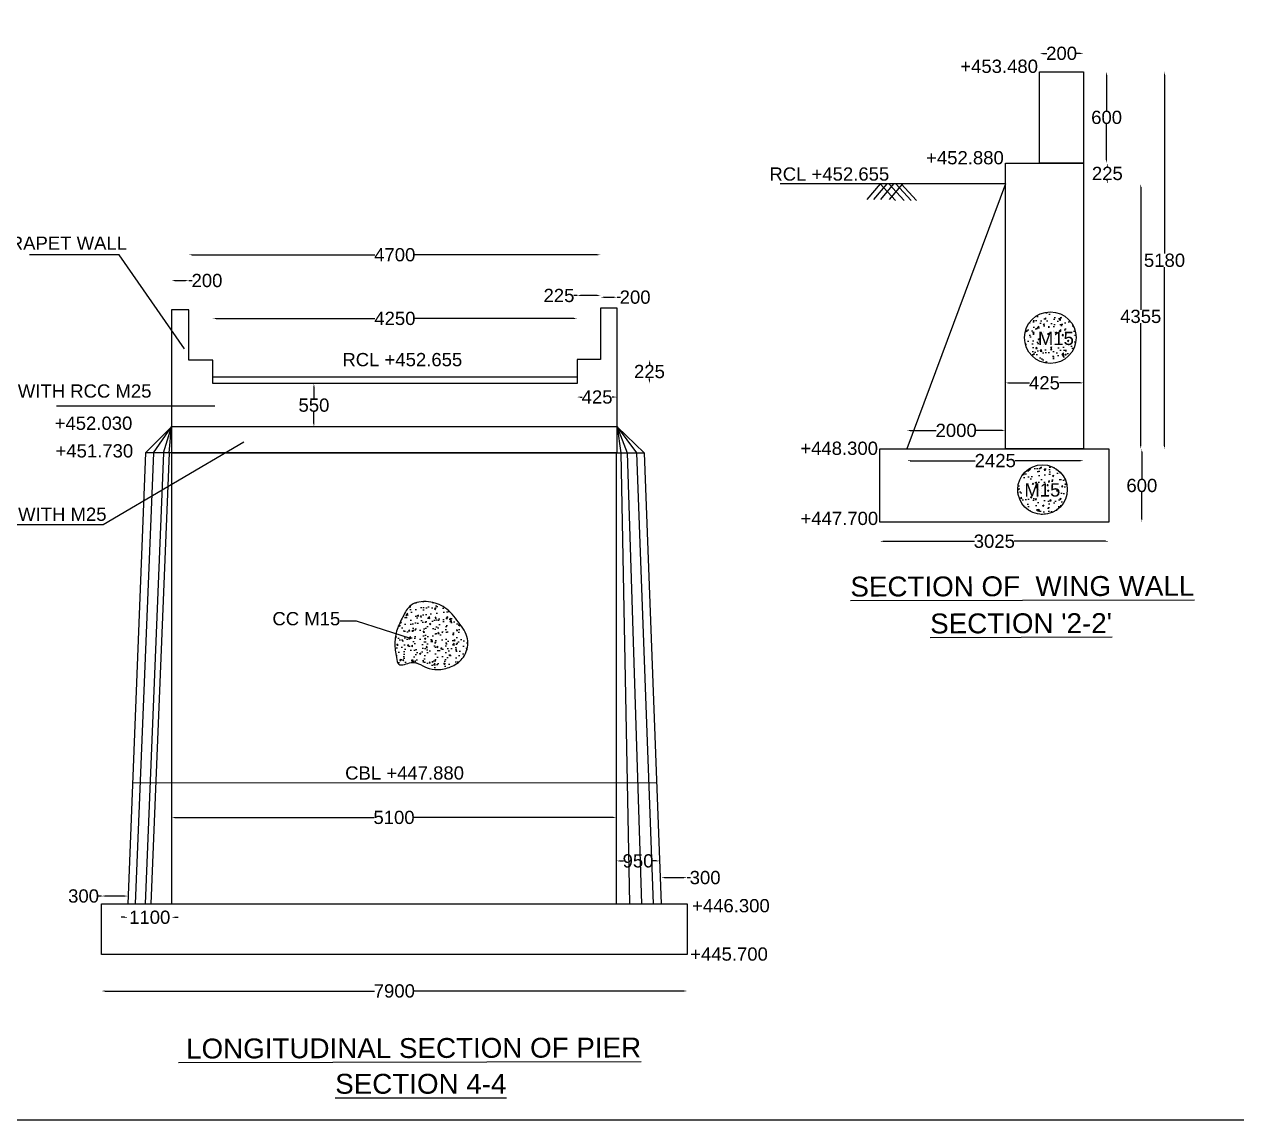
# Model space of a CAD drawing. Header units: inches. Extents: x 385488 to 411024, y -172516 to -157041.
# Drawn here: x 394039 to 403191, y -172462 to -164196 of the extents above; entities that cross this region are included whole.
import ezdxf

# ---------------------------------------------------------------- set-up
doc = ezdxf.new("R2010")
doc.units = ezdxf.units.IN
doc.header["$MEASUREMENT"] = 0
for name, color, linetype in [('DIMENSION', 7, 'Continuous'), ('DRAWING', 7, 'Continuous'), ('TEXT', 7, 'Continuous')]:
    doc.layers.add(name, color=color, linetype=linetype)
doc.styles.get("Standard").update_dxf_attribs({"font": 'arial.ttf'})
doc.dimstyles.new('ST100', dxfattribs={"dimtxt": 100, "dimasz": 25, "dimexe": 0, "dimexo": 300, "dimgap": 0.09, "dimtad": 0, "dimtih": 1, "dimtoh": 1, "dimdec": 0, "dimzin": 0, "dimdsep": 46, "dimtxsty": 'Standard', "dimcen": 0, "dimse1": 1, "dimse2": 1, "dimadec": 0, "dimazin": 0, "dimtfac": 1, "dimtdec": 0, "dimtofl": 0, "dimtmove": 0, "dimatfit": 3, "dimfxl": 2000, "dimtolj": 1, "dimtzin": 0, "dimarcsym": 0})

# ---------------------------------------------------------------- blocks, each defined once
blk = doc.blocks.new('*D67')
at = {"layer": 'Defpoints', "color": 0, "ltscale": 0.4, "transparency": 16777216}
for p in [(395282, -166130), (395150.7, -166351.7), (395282, -166351.7)]:
    blk.add_point(p, dxfattribs=at)
at = {"layer": 'DIMENSION', "color": 0, "lineweight": -2, "ltscale": 0.4, "transparency": 16777216}
for p, q in [((395175.7, -166130), (395257, -166130)), ((395282, -166130), (395307, -166130))]:
    blk.add_line(p, q, dxfattribs=at)
at = {"layer": 'DIMENSION', "color": 0, "ltscale": 0.4, "transparency": 16777216}
for points in [[(395175.7, -166125.8), (395175.7, -166134.1), (395150.7, -166130)], [(395257, -166125.8), (395257, -166134.1), (395282, -166130)]]:
    blk.add_solid(points, dxfattribs=at)
at = {"layer": 'DIMENSION', "color": 0, "ltscale": 0.4, "transparency": 16777216, "insert": (395418.2, -166130), "char_height": 100, "attachment_point": 5}
blk.add_mtext('\\A1;200', dxfattribs=at)
blk = doc.blocks.new('*D68')
at = {"layer": 'Defpoints', "color": 0, "ltscale": 0.4, "transparency": 16777216}
for p in [(398211.6, -166416), (395461.6, -166729.3), (398211.6, -166726.3)]:
    blk.add_point(p, dxfattribs=at)
at = {"layer": 'DIMENSION', "color": 0, "lineweight": -2, "ltscale": 0.4, "transparency": 16777216}
for p, q in [((395486.6, -166416), (396685.4, -166416)), ((398186.6, -166416), (396987.9, -166416))]:
    blk.add_line(p, q, dxfattribs=at)
at = {"layer": 'DIMENSION', "color": 0, "ltscale": 0.4, "transparency": 16777216}
for points in [[(395486.6, -166411.8), (395486.6, -166420.1), (395461.6, -166416)], [(398186.6, -166411.8), (398186.6, -166420.1), (398211.6, -166416)]]:
    blk.add_solid(points, dxfattribs=at)
at = {"layer": 'DIMENSION', "color": 0, "ltscale": 0.4, "transparency": 16777216, "insert": (396836.6, -166416), "char_height": 100, "attachment_point": 5}
blk.add_mtext('\\A1;4250', dxfattribs=at)
blk = doc.blocks.new('*D69')
at = {"layer": 'Defpoints', "color": 0, "ltscale": 0.4, "transparency": 16777216}
for p in [(398389.3, -165935.5), (395282, -166351.7), (398389.3, -166351.7)]:
    blk.add_point(p, dxfattribs=at)
at = {"layer": 'DIMENSION', "color": 0, "lineweight": -2, "ltscale": 0.4, "transparency": 16777216}
for p, q in [((395307, -165935.5), (396684.4, -165935.5)), ((398364.3, -165935.5), (396986.9, -165935.5))]:
    blk.add_line(p, q, dxfattribs=at)
at = {"layer": 'DIMENSION', "color": 0, "ltscale": 0.4, "transparency": 16777216}
for points in [[(395307, -165931.3), (395307, -165939.6), (395282, -165935.5)], [(398364.3, -165931.3), (398364.3, -165939.6), (398389.3, -165935.5)]]:
    blk.add_solid(points, dxfattribs=at)
at = {"layer": 'DIMENSION', "color": 0, "ltscale": 0.4, "transparency": 16777216, "insert": (396835.6, -165935.5), "char_height": 100, "attachment_point": 5}
blk.add_mtext('\\A1;4700', dxfattribs=at)
blk = doc.blocks.new('*D70')
at = {"layer": 'Defpoints', "color": 0, "ltscale": 0.4, "transparency": 16777216}
for p in [(398211.6, -166243), (398211.6, -166416), (398389.3, -166407)]:
    blk.add_point(p, dxfattribs=at)
at = {"layer": 'DIMENSION', "color": 0, "lineweight": -2, "ltscale": 0.4, "transparency": 16777216}
for p, q in [((398211.6, -166243), (398186.6, -166243)), ((398364.3, -166243), (398236.6, -166243))]:
    blk.add_line(p, q, dxfattribs=at)
at = {"layer": 'DIMENSION', "color": 0, "ltscale": 0.4, "transparency": 16777216}
for points in [[(398236.6, -166238.8), (398236.6, -166247.1), (398211.6, -166243)], [(398364.3, -166238.8), (398364.3, -166247.1), (398389.3, -166243)]]:
    blk.add_solid(points, dxfattribs=at)
at = {"layer": 'DIMENSION', "color": 0, "ltscale": 0.4, "transparency": 16777216, "insert": (398074.8, -166243), "char_height": 100, "attachment_point": 5}
blk.add_mtext('\\A1;225', dxfattribs=at)
blk = doc.blocks.new('*D71')
at = {"layer": 'Defpoints', "color": 0, "ltscale": 0.4, "transparency": 16777216}
for p in [(398513.6, -166255.5), (398389.3, -166337.4), (398513.6, -166337.4)]:
    blk.add_point(p, dxfattribs=at)
at = {"layer": 'DIMENSION', "color": 0, "lineweight": -2, "ltscale": 0.4, "transparency": 16777216}
for p, q in [((398414.3, -166255.5), (398488.6, -166255.5)), ((398513.6, -166255.5), (398538.6, -166255.5))]:
    blk.add_line(p, q, dxfattribs=at)
at = {"layer": 'DIMENSION', "color": 0, "ltscale": 0.4, "transparency": 16777216}
for points in [[(398414.3, -166251.3), (398414.3, -166259.6), (398389.3, -166255.5)], [(398488.6, -166251.3), (398488.6, -166259.6), (398513.6, -166255.5)]]:
    blk.add_solid(points, dxfattribs=at)
at = {"layer": 'DIMENSION', "color": 0, "ltscale": 0.4, "transparency": 16777216, "insert": (398649.9, -166255.5), "char_height": 100, "attachment_point": 5}
blk.add_mtext('\\A1;200', dxfattribs=at)
blk = doc.blocks.new('*D72')
at = {"layer": 'Defpoints', "color": 0, "ltscale": 0.4, "transparency": 16777216}
for p in [(398211.6, -166907.2), (398513.6, -166907.2), (398513.6, -167009)]:
    blk.add_point(p, dxfattribs=at)
at = {"layer": 'DIMENSION', "color": 0, "lineweight": -2, "ltscale": 0.4, "transparency": 16777216}
for p, q in [((398236.6, -167009), (398249.7, -167009)), ((398488.6, -167009), (398475.6, -167009))]:
    blk.add_line(p, q, dxfattribs=at)
at = {"layer": 'DIMENSION', "color": 0, "ltscale": 0.4, "transparency": 16777216}
for points in [[(398236.6, -167004.8), (398236.6, -167013.1), (398211.6, -167009)], [(398488.6, -167004.8), (398488.6, -167013.1), (398513.6, -167009)]]:
    blk.add_solid(points, dxfattribs=at)
at = {"layer": 'DIMENSION', "color": 0, "ltscale": 0.4, "transparency": 16777216, "insert": (398362.6, -167009), "char_height": 100, "attachment_point": 5}
blk.add_mtext('\\A1;425', dxfattribs=at)
blk = doc.blocks.new('*D66')
at = {"layer": 'Defpoints', "color": 0, "ltscale": 0.4, "transparency": 16777216}
for p in [(398211.6, -166726.3), (398211.6, -166907.2), (398758, -166907.2)]:
    blk.add_point(p, dxfattribs=at)
at = {"layer": 'DIMENSION', "color": 0, "lineweight": -2, "ltscale": 0.4, "transparency": 16777216}
for p, q in [((398758, -166751.3), (398758, -166765.6)), ((398758, -166882.2), (398758, -166867.9))]:
    blk.add_line(p, q, dxfattribs=at)
at = {"layer": 'DIMENSION', "color": 0, "ltscale": 0.4, "transparency": 16777216}
for points in [[(398753.8, -166751.3), (398762.2, -166751.3), (398758, -166726.3)], [(398753.8, -166882.2), (398762.2, -166882.2), (398758, -166907.2)]]:
    blk.add_solid(points, dxfattribs=at)
at = {"layer": 'DIMENSION', "color": 0, "ltscale": 0.4, "transparency": 16777216, "insert": (398758, -166816.8), "char_height": 100, "attachment_point": 5}
blk.add_mtext('\\A1;225', dxfattribs=at)
blk = doc.blocks.new('*D73')
at = {"layer": 'Defpoints', "color": 0, "ltscale": 0.4, "transparency": 16777216}
for p in [(396225.5, -166907.2), (396225.5, -167233.8), (396225.5, -167233.8)]:
    blk.add_point(p, dxfattribs=at)
at = {"layer": 'DIMENSION', "color": 0, "lineweight": -2, "ltscale": 0.4, "transparency": 16777216}
for p, q in [((396225.5, -166932.2), (396225.5, -167019.3)), ((396225.5, -167208.8), (396225.5, -167121.6))]:
    blk.add_line(p, q, dxfattribs=at)
at = {"layer": 'DIMENSION', "color": 0, "ltscale": 0.4, "transparency": 16777216}
for points in [[(396221.3, -166932.2), (396229.7, -166932.2), (396225.5, -166907.2)], [(396221.3, -167208.8), (396229.7, -167208.8), (396225.5, -167233.8)]]:
    blk.add_solid(points, dxfattribs=at)
at = {"layer": 'DIMENSION', "color": 0, "ltscale": 0.4, "transparency": 16777216, "insert": (396225.5, -167070.5), "char_height": 100, "attachment_point": 5}
blk.add_mtext('\\A1;550', dxfattribs=at)
blk = doc.blocks.new('*D74')
at = {"layer": 'Defpoints', "color": 0, "ltscale": 0.4, "transparency": 16777216}
for p in [(395150.7, -170181.5), (395150.7, -170181.5), (398509.3, -170181.5)]:
    blk.add_point(p, dxfattribs=at)
at = {"layer": 'DIMENSION', "color": 0, "lineweight": -2, "ltscale": 0.4, "transparency": 16777216}
for p, q in [((395175.7, -170181.5), (396680.7, -170181.5)), ((398484.3, -170181.5), (396979.2, -170181.5))]:
    blk.add_line(p, q, dxfattribs=at)
at = {"layer": 'DIMENSION', "color": 0, "ltscale": 0.4, "transparency": 16777216}
for points in [[(395175.7, -170177.3), (395175.7, -170185.6), (395150.7, -170181.5)], [(398484.3, -170177.3), (398484.3, -170185.6), (398509.3, -170181.5)]]:
    blk.add_solid(points, dxfattribs=at)
at = {"layer": 'DIMENSION', "color": 0, "ltscale": 0.4, "transparency": 16777216, "insert": (396830, -170181.5), "char_height": 100, "attachment_point": 5}
blk.add_mtext('\\A1;5100', dxfattribs=at)
blk = doc.blocks.new('*D75')
at = {"layer": 'Defpoints', "color": 0, "ltscale": 0.4, "transparency": 16777216}
for p in [(398509.3, -170517), (398834.2, -170504.8), (398834.2, -170509.5)]:
    blk.add_point(p, dxfattribs=at)
at = {"layer": 'DIMENSION', "color": 0, "lineweight": -2, "ltscale": 0.4, "transparency": 16777216}
for p, q in [((398534.3, -170509.5), (398561.4, -170509.5)), ((398809.2, -170509.5), (398782.1, -170509.5))]:
    blk.add_line(p, q, dxfattribs=at)
at = {"layer": 'DIMENSION', "color": 0, "ltscale": 0.4, "transparency": 16777216}
for points in [[(398534.3, -170505.3), (398534.3, -170513.7), (398509.3, -170509.5)], [(398809.2, -170505.3), (398809.2, -170513.7), (398834.2, -170509.5)]]:
    blk.add_solid(points, dxfattribs=at)
at = {"layer": 'DIMENSION', "color": 0, "ltscale": 0.4, "transparency": 16777216, "insert": (398671.8, -170509.5), "char_height": 100, "attachment_point": 5}
blk.add_mtext('\\A1;950', dxfattribs=at)
blk = doc.blocks.new('*D76')
at = {"layer": 'Defpoints', "color": 0, "ltscale": 0.4, "transparency": 16777216}
for p in [(399042.9, -170635.5), (398846.5, -170833.6), (399042.9, -170833.6)]:
    blk.add_point(p, dxfattribs=at)
at = {"layer": 'DIMENSION', "color": 0, "lineweight": -2, "ltscale": 0.4, "transparency": 16777216}
for p, q in [((398871.5, -170635.5), (399017.9, -170635.5)), ((399042.9, -170635.5), (399067.9, -170635.5))]:
    blk.add_line(p, q, dxfattribs=at)
at = {"layer": 'DIMENSION', "color": 0, "ltscale": 0.4, "transparency": 16777216}
for points in [[(398871.5, -170631.3), (398871.5, -170639.6), (398846.5, -170635.5)], [(399017.9, -170631.3), (399017.9, -170639.6), (399042.9, -170635.5)]]:
    blk.add_solid(points, dxfattribs=at)
at = {"layer": 'DIMENSION', "color": 0, "ltscale": 0.4, "transparency": 16777216, "insert": (399178.2, -170635.5), "char_height": 100, "attachment_point": 5}
blk.add_mtext('\\A1;300', dxfattribs=at)
blk = doc.blocks.new('*D77')
at = {"layer": 'Defpoints', "color": 0, "ltscale": 0.4, "transparency": 16777216}
for p in [(394622, -170774.5), (394622, -170833.6), (394821.6, -170833.6)]:
    blk.add_point(p, dxfattribs=at)
at = {"layer": 'DIMENSION', "color": 0, "lineweight": -2, "ltscale": 0.4, "transparency": 16777216}
for p, q in [((394622, -170774.5), (394597, -170774.5)), ((394796.6, -170774.5), (394647, -170774.5))]:
    blk.add_line(p, q, dxfattribs=at)
at = {"layer": 'DIMENSION', "color": 0, "ltscale": 0.4, "transparency": 16777216}
for points in [[(394647, -170770.3), (394647, -170778.6), (394622, -170774.5)], [(394796.6, -170770.3), (394796.6, -170778.6), (394821.6, -170774.5)]]:
    blk.add_solid(points, dxfattribs=at)
at = {"layer": 'DIMENSION', "color": 0, "ltscale": 0.4, "transparency": 16777216, "insert": (394486.6, -170774.5), "char_height": 100, "attachment_point": 5}
blk.add_mtext('\\A1;300', dxfattribs=at)
blk = doc.blocks.new('*D78')
at = {"layer": 'Defpoints', "color": 0, "ltscale": 0.4, "transparency": 16777216}
for p in [(394821.6, -170833.6), (395150.7, -170833.6), (395150.7, -170935)]:
    blk.add_point(p, dxfattribs=at)
at = {"layer": 'DIMENSION', "color": 0, "lineweight": -2, "ltscale": 0.4, "transparency": 16777216}
for p, q in [((394796.6, -170935), (394771.6, -170935)), ((395175.7, -170935), (395200.7, -170935))]:
    blk.add_line(p, q, dxfattribs=at)
at = {"layer": 'DIMENSION', "color": 0, "ltscale": 0.4, "transparency": 16777216}
for points in [[(394796.6, -170930.8), (394796.6, -170939.1), (394821.6, -170935)], [(395175.7, -170930.8), (395175.7, -170939.1), (395150.7, -170935)]]:
    blk.add_solid(points, dxfattribs=at)
at = {"layer": 'DIMENSION', "color": 0, "ltscale": 0.4, "transparency": 16777216, "insert": (394986.1, -170935), "char_height": 100, "attachment_point": 5}
blk.add_mtext('\\A1;1100', dxfattribs=at)
blk = doc.blocks.new('*D79')
at = {"layer": 'Defpoints', "color": 0, "ltscale": 0.4, "transparency": 16777216}
for p in [(394622, -171216.5), (399042.9, -171216.5), (399042.9, -171491)]:
    blk.add_point(p, dxfattribs=at)
at = {"layer": 'DIMENSION', "color": 0, "lineweight": -2, "ltscale": 0.4, "transparency": 16777216}
for p, q in [((394647, -171491), (396683.6, -171491)), ((399017.9, -171491), (396981.3, -171491))]:
    blk.add_line(p, q, dxfattribs=at)
at = {"layer": 'DIMENSION', "color": 0, "ltscale": 0.4, "transparency": 16777216}
for points in [[(394647, -171486.8), (394647, -171495.1), (394622, -171491)], [(399017.9, -171486.8), (399017.9, -171495.1), (399042.9, -171491)]]:
    blk.add_solid(points, dxfattribs=at)
at = {"layer": 'DIMENSION', "color": 0, "ltscale": 0.4, "transparency": 16777216, "insert": (396832.4, -171491), "char_height": 100, "attachment_point": 5}
blk.add_mtext('\\A1;7900', dxfattribs=at)
blk = doc.blocks.new('*D84')
at = {"layer": 'Defpoints', "color": 0, "ltscale": 0.4, "transparency": 16777216}
for p in [(402035, -164415.5), (401702.4, -164553.7), (402035, -164553.7)]:
    blk.add_point(p, dxfattribs=at)
at = {"layer": 'DIMENSION', "color": 0, "lineweight": -2, "ltscale": 0.4, "transparency": 16777216}
for p, q in [((401727.4, -164415.5), (401757.5, -164415.5)), ((402010, -164415.5), (401979.9, -164415.5))]:
    blk.add_line(p, q, dxfattribs=at)
at = {"layer": 'DIMENSION', "color": 0, "ltscale": 0.4, "transparency": 16777216}
for points in [[(401727.4, -164411.4), (401727.4, -164419.7), (401702.4, -164415.5)], [(402010, -164411.4), (402010, -164419.7), (402035, -164415.5)]]:
    blk.add_solid(points, dxfattribs=at)
at = {"layer": 'DIMENSION', "color": 0, "ltscale": 0.4, "transparency": 16777216, "insert": (401868.7, -164415.5), "char_height": 100, "attachment_point": 5}
blk.add_mtext('\\A1;200', dxfattribs=at)
blk = doc.blocks.new('*D85')
at = {"layer": 'Defpoints', "color": 0, "ltscale": 0.4, "transparency": 16777216}
for p in [(402035, -165243.9), (401444.3, -165400.7), (402214, -165400.7)]:
    blk.add_point(p, dxfattribs=at)
at = {"layer": 'DIMENSION', "color": 0, "lineweight": -2, "ltscale": 0.4, "transparency": 16777216}
for p, q in [((402214, -165268.9), (402214, -165271.1)), ((402214, -165375.7), (402214, -165373.4))]:
    blk.add_line(p, q, dxfattribs=at)
at = {"layer": 'DIMENSION', "color": 0, "ltscale": 0.4, "transparency": 16777216}
for points in [[(402209.8, -165268.9), (402218.2, -165268.9), (402214, -165243.9)], [(402209.8, -165375.7), (402218.2, -165375.7), (402214, -165400.7)]]:
    blk.add_solid(points, dxfattribs=at)
at = {"layer": 'DIMENSION', "color": 0, "ltscale": 0.4, "transparency": 16777216, "insert": (402214, -165322.3), "char_height": 100, "attachment_point": 5}
blk.add_mtext('\\A1;225', dxfattribs=at)
blk = doc.blocks.new('*D86')
at = {"layer": 'Defpoints', "color": 0, "ltscale": 0.4, "transparency": 16777216}
for p in [(401444.3, -165400.7), (401444.3, -167400.8), (402466, -167400.8)]:
    blk.add_point(p, dxfattribs=at)
at = {"layer": 'DIMENSION', "color": 0, "lineweight": -2, "ltscale": 0.4, "transparency": 16777216}
for p, q in [((402466, -165425.7), (402466, -166349.6)), ((402466, -167375.8), (402466, -166451.9))]:
    blk.add_line(p, q, dxfattribs=at)
at = {"layer": 'DIMENSION', "color": 0, "ltscale": 0.4, "transparency": 16777216}
for points in [[(402461.8, -165425.7), (402470.2, -165425.7), (402466, -165400.7)], [(402461.8, -167375.8), (402470.2, -167375.8), (402466, -167400.8)]]:
    blk.add_solid(points, dxfattribs=at)
at = {"layer": 'DIMENSION', "color": 0, "ltscale": 0.4, "transparency": 16777216, "insert": (402466, -166400.8), "char_height": 100, "attachment_point": 5}
blk.add_mtext('\\A1;4355', dxfattribs=at)
blk = doc.blocks.new('*D87')
at = {"layer": 'Defpoints', "color": 0, "ltscale": 0.4, "transparency": 16777216}
for p in [(402225.5, -167400.8), (402225.5, -167952.5), (402474.5, -167952.5)]:
    blk.add_point(p, dxfattribs=at)
at = {"layer": 'DIMENSION', "color": 0, "lineweight": -2, "ltscale": 0.4, "transparency": 16777216}
for p, q in [((402474.5, -167425.8), (402474.5, -167625.5)), ((402474.5, -167927.5), (402474.5, -167727.8))]:
    blk.add_line(p, q, dxfattribs=at)
at = {"layer": 'DIMENSION', "color": 0, "ltscale": 0.4, "transparency": 16777216}
for points in [[(402470.3, -167425.8), (402478.7, -167425.8), (402474.5, -167400.8)], [(402470.3, -167927.5), (402478.7, -167927.5), (402474.5, -167952.5)]]:
    blk.add_solid(points, dxfattribs=at)
at = {"layer": 'DIMENSION', "color": 0, "ltscale": 0.4, "transparency": 16777216, "insert": (402474.5, -167676.7), "char_height": 100, "attachment_point": 5}
blk.add_mtext('\\A1;600', dxfattribs=at)
blk = doc.blocks.new('*D88')
at = {"layer": 'Defpoints', "color": 0, "ltscale": 0.4, "transparency": 16777216}
for p in [(400701.3, -167400.8), (402035, -167400.8), (402035, -167489)]:
    blk.add_point(p, dxfattribs=at)
at = {"layer": 'DIMENSION', "color": 0, "lineweight": -2, "ltscale": 0.4, "transparency": 16777216}
for p, q in [((400726.3, -167489), (401217.5, -167489)), ((402010, -167489), (401518.8, -167489))]:
    blk.add_line(p, q, dxfattribs=at)
at = {"layer": 'DIMENSION', "color": 0, "ltscale": 0.4, "transparency": 16777216}
for points in [[(400726.3, -167484.9), (400726.3, -167493.2), (400701.3, -167489)], [(402010, -167484.9), (402010, -167493.2), (402035, -167489)]]:
    blk.add_solid(points, dxfattribs=at)
at = {"layer": 'DIMENSION', "color": 0, "ltscale": 0.4, "transparency": 16777216, "insert": (401368.2, -167489), "char_height": 100, "attachment_point": 5}
blk.add_mtext('\\A1;2425', dxfattribs=at)
blk = doc.blocks.new('*D80')
at = {"layer": 'Defpoints', "color": 0, "ltscale": 0.4, "transparency": 16777216}
for p in [(400496.5, -167952.5), (402225.5, -167952.5), (402225.5, -168097.5)]:
    blk.add_point(p, dxfattribs=at)
at = {"layer": 'DIMENSION', "color": 0, "lineweight": -2, "ltscale": 0.4, "transparency": 16777216}
for p, q in [((400521.5, -168097.5), (401211.3, -168097.5)), ((402200.5, -168097.5), (401510.8, -168097.5))]:
    blk.add_line(p, q, dxfattribs=at)
at = {"layer": 'DIMENSION', "color": 0, "ltscale": 0.4, "transparency": 16777216}
for points in [[(400521.5, -168093.4), (400521.5, -168101.7), (400496.5, -168097.5)], [(402200.5, -168093.4), (402200.5, -168101.7), (402225.5, -168097.5)]]:
    blk.add_solid(points, dxfattribs=at)
at = {"layer": 'DIMENSION', "color": 0, "ltscale": 0.4, "transparency": 16777216, "insert": (401361, -168097.5), "char_height": 100, "attachment_point": 5}
blk.add_mtext('\\A1;3025', dxfattribs=at)
blk = doc.blocks.new('*D81')
at = {"layer": 'Defpoints', "color": 0, "ltscale": 0.4, "transparency": 16777216}
for p in [(401444.3, -167261), (400701.3, -167400.8), (401444.3, -167400.8)]:
    blk.add_point(p, dxfattribs=at)
at = {"layer": 'DIMENSION', "color": 0, "lineweight": -2, "ltscale": 0.4, "transparency": 16777216}
for p, q in [((400726.3, -167261), (400922.7, -167261)), ((401419.3, -167261), (401222.9, -167261))]:
    blk.add_line(p, q, dxfattribs=at)
at = {"layer": 'DIMENSION', "color": 0, "ltscale": 0.4, "transparency": 16777216}
for points in [[(400726.3, -167256.9), (400726.3, -167265.2), (400701.3, -167261)], [(401419.3, -167256.9), (401419.3, -167265.2), (401444.3, -167261)]]:
    blk.add_solid(points, dxfattribs=at)
at = {"layer": 'DIMENSION', "color": 0, "ltscale": 0.4, "transparency": 16777216, "insert": (401072.8, -167261), "char_height": 100, "attachment_point": 5}
blk.add_mtext('\\A1;2000', dxfattribs=at)
blk = doc.blocks.new('*D89')
at = {"layer": 'Defpoints', "color": 0, "ltscale": 0.4, "transparency": 16777216}
for p in [(401444.3, -166902), (402035, -166902), (402035, -166902)]:
    blk.add_point(p, dxfattribs=at)
at = {"layer": 'DIMENSION', "color": 0, "lineweight": -2, "ltscale": 0.4, "transparency": 16777216}
for p, q in [((401469.3, -166902), (401626.7, -166902)), ((402010, -166902), (401852.6, -166902))]:
    blk.add_line(p, q, dxfattribs=at)
at = {"layer": 'DIMENSION', "color": 0, "ltscale": 0.4, "transparency": 16777216}
for points in [[(401469.3, -166897.9), (401469.3, -166906.2), (401444.3, -166902)], [(402010, -166897.9), (402010, -166906.2), (402035, -166902)]]:
    blk.add_solid(points, dxfattribs=at)
at = {"layer": 'DIMENSION', "color": 0, "ltscale": 0.4, "transparency": 16777216, "insert": (401739.7, -166902), "char_height": 100, "attachment_point": 5}
blk.add_mtext('\\A1;425', dxfattribs=at)
blk = doc.blocks.new('*D82')
at = {"layer": 'Defpoints', "color": 0, "ltscale": 0.4, "transparency": 16777216}
for p in [(402035, -164553.7), (402208.5, -164553.7), (402035, -165243.9)]:
    blk.add_point(p, dxfattribs=at)
at = {"layer": 'DRAWING', "color": 0, "lineweight": -2, "ltscale": 0.4, "transparency": 16777216}
for p, q in [((402208.5, -164578.7), (402208.5, -164847.6)), ((402208.5, -165218.9), (402208.5, -164949.9))]:
    blk.add_line(p, q, dxfattribs=at)
at = {"layer": 'DRAWING', "color": 0, "ltscale": 0.4, "transparency": 16777216}
for points in [[(402204.3, -164578.7), (402212.7, -164578.7), (402208.5, -164553.7)], [(402204.3, -165218.9), (402212.7, -165218.9), (402208.5, -165243.9)]]:
    blk.add_solid(points, dxfattribs=at)
at = {"layer": 'DRAWING', "color": 0, "ltscale": 0.4, "transparency": 16777216, "insert": (402208.5, -164898.8), "char_height": 100, "attachment_point": 5}
blk.add_mtext('\\A1;600', dxfattribs=at)
blk = doc.blocks.new('*D83')
at = {"layer": 'Defpoints', "color": 0, "ltscale": 0.4, "transparency": 16777216}
for p in [(402035, -164553.7), (402035, -167400.8), (402645.5, -167400.8)]:
    blk.add_point(p, dxfattribs=at)
at = {"layer": 'DRAWING', "color": 0, "lineweight": -2, "ltscale": 0.4, "transparency": 16777216}
for p, q in [((402645.5, -164578.7), (402645.5, -165926.1)), ((402645.5, -167375.8), (402645.5, -166028.4))]:
    blk.add_line(p, q, dxfattribs=at)
at = {"layer": 'DRAWING', "color": 0, "ltscale": 0.4, "transparency": 16777216}
for points in [[(402641.3, -164578.7), (402649.7, -164578.7), (402645.5, -164553.7)], [(402641.3, -167375.8), (402649.7, -167375.8), (402645.5, -167400.8)]]:
    blk.add_solid(points, dxfattribs=at)
at = {"layer": 'DRAWING', "color": 0, "ltscale": 0.4, "transparency": 16777216, "insert": (402645.5, -165977.3), "char_height": 100, "attachment_point": 5}
blk.add_mtext('\\A1;5180', dxfattribs=at)

msp = doc.modelspace()

# ---------------------------------------------------------------- hatches: boundary and pattern name
at = {"layer": 'DRAWING', "ltscale": 0.4}
h = msp.add_hatch(dxfattribs=at)
h.set_pattern_fill('AR-CONC', color=256, scale=15.420849, angle=0.1412, style=0)
h.set_pattern_definition([(50.141203, (57946.51, -48.52), (110.631124, -9.404295), [11.565637, -127.222006]), (355.141203, (57946.51, -48.52), (-21.682432, 115.94133), [9.25251, -101.777605]), (100.592603, (57955.73, -49.3), (88.948774, 106.536966), [9.82928, -108.122068]), (46.325403, (57946.44, -17.68), (164.640037, -25.118766), [17.348455, -190.83301]), (96.776803, (57960.16, -19.77), (143.762285, 150.572), [14.74392, -162.183076]), (351.325403, (57946.44, -17.68), (143.76217, 150.57211), [13.878764, -152.66641]), (21.141203, (57961.88, -25.35), (92.200868, -61.860215), [11.565637, -127.222006]), (326.141203, (57961.88, -25.35), (37.24559, 111.916425), [9.25251, -101.777605]), (71.592603, (57969.56, -30.51), (129.446497, 50.05611), [9.82928, -108.122068]), (37.641203, (57946.514, -48.52), (1.7486343, 51.3395247), [0, -100.543937, 0, -103.31969, 0, -102.163126]), (7.641203, (57946.514, -48.52), (40.417541, 60.921428), [0, -58.907644, 0, -98.23081, 0, -38.937644]), (327.641203, (57912.126, -48.606), (82.328275, -3.2752683), [0, -38.552123, 0, -120.282624, 0, -159.60579]), (317.641203, (57896.705, -48.644), (89.893943, 15.658626), [0, -50.11776, 0, -79.879999, 0, -113.343242])])
h.paths.add_polyline_path([(401589.4, -166560.6, 1), (401978.5, -166560.6, 1)])
h.paths.add_polyline_path([(401537.7, -167707.3, 1), (401911.8, -167707.3, 1)])
h.paths.add_polyline_path([(401665, -166491.4), (401970.8, -166491.4), (401970.8, -166643.5), (401665, -166643.5)], flags=24)
h.paths.add_polyline_path([(401562.5, -167635), (401868.3, -167635), (401868.3, -167787.1), (401562.5, -167787.1)], flags=24)
h = msp.add_hatch(dxfattribs=at)
h.set_pattern_fill('AR-CONC', color=256, scale=15.420849, angle=0.1412, style=0)
h.set_pattern_definition([(50.141203, (-1944682.26, 1053168.43), (110.631124, -9.404295), [11.565637, -127.2220063]), (355.141203, (-1944682.26, 1053168.43), (-21.682432, 115.9413316), [9.2525095, -101.777605]), (100.592603, (-1944673.04, 1053167.64), (88.948774, 106.5369663), [9.8292786, -108.122068]), (46.325403, (-1944682.33, 1053199.27), (164.640037, -25.118766), [17.348455, -190.833009]), (96.776803, (-1944668.61, 1053197.17), (143.762285, 150.572001), [14.743918, -162.183076]), (351.325403, (-1944682.33, 1053199.27), (143.762168, 150.572114), [13.878764, -152.666408]), (21.141203, (-1944666.89, 1053191.6), (92.2008684, -61.860215), [11.565637, -127.2220063]), (326.141203, (-1944666.89, 1053191.6), (37.2455905, 111.916425), [9.2525095, -101.777605]), (71.592603, (-1944659.21, 1053186.44), (129.446497, 50.056109), [9.8292786, -108.122068]), (37.641203, (-1944682.256, 1053168.427), (1.74863426, 51.3395247), [0, -100.543937, 0, -103.31969, 0, -102.1631262]), (7.641203, (-1944682.256, 1053168.427), (40.4175413, 60.9214278), [0, -58.9076441, 0, -98.2308097, 0, -38.9376443]), (327.641203, (-1944716.645, 1053168.34), (82.3282749, -3.2752683), [0, -38.5521231, 0, -120.2826241, 0, -159.6057897]), (317.641203, (-1944732.065, 1053168.304), (89.893943, 15.6586256), [0, -50.11776, 0, -79.879999, 0, -113.343242])])
edge = h.paths.add_edge_path()
edge.add_spline(control_points=[(397183.7, -169065), (397153.8, -169065.7), (397075.1, -169067.5), (396987, -168982), (396863.6, -169053.5), (396843.2, -168950.7), (396831.4, -168870.3), (396848.8, -168759.9), (396896, -168668.7), (396952, -168558.5), (397092, -168543.4), (397226.4, -168591.4), (397316, -168704.3), (397402.8, -168822.9), (397374.7, -168961), (397287.1, -169042.7), (397216.6, -169057.8), (397182.9, -169065)], knot_values=[0, 0, 0, 0, 11.346759, 29.935397, 42.1492, 49.001716, 63.265271, 76.660659, 90.544692, 103.989804, 121.607546, 138.808005, 158.082761, 176.805439, 193.253562, 207.670833, 220.920069, 220.920069, 220.920069, 220.920069], degree=3, periodic=0)

# ---------------------------------------------------------------- linework, layer by layer
for points in [[(410068.6, -157040.9), (385488, -157040.9), (385488, -172462.5), (410068.6, -172462.5)], [(402035, -165243.9), (401702.4, -165243.9), (401702.4, -164553.7), (402035, -164553.7)], [(402035, -167400.8), (401444.3, -167400.8), (401444.3, -165243.9), (402035, -165243.9)], [(395150.7, -167429.4), (398513.6, -167429.4), (398513.6, -167233.8), (395150.7, -167233.8)], [(395150.7, -170833.6), (398509.3, -170833.6), (398509.3, -167429.4), (395150.7, -167429.4)], [(400496.5, -167400.8), (402225.5, -167400.8), (402225.5, -167952.5), (400496.5, -167952.5)], [(394622, -170833.6), (399042.9, -170833.6), (399042.9, -171216.5), (394622, -171216.5)]]:
    msp.add_lwpolyline(points, close=True, dxfattribs=at)
for points in [[(401444.3, -165400.7), (399745.1, -165400.7)], [(400499.2, -165400.7), (400399.5, -165519)], [(400549.5, -165400.7), (400449.8, -165519)], [(400499.2, -165400.7), (400615, -165526)], [(400601.1, -165400.7), (400501.4, -165519)], [(400563.7, -165400.7), (400679.5, -165526)], [(400668.2, -165400.7), (400568.4, -165519)], [(400616.9, -165400.7), (400732.7, -165526)], [(400658, -165400.7), (400773.7, -165526)], [(401444.3, -165400.7), (400701.3, -167400.8)], [(398513.6, -167233.8), (398513.6, -166337.4), (398389.3, -166337.4), (398389.3, -166726.3), (398211.6, -166726.3), (398211.6, -166907.2), (395461.6, -166907.2), (395461.6, -166729.3), (395282, -166729.3), (395282, -166351.7), (395150.7, -166351.7), (395150.7, -167233.8)], [(395461.6, -166856.6), (398211.6, -166856.6)], [(394954.9, -167429.4), (395150.7, -167233.8)], [(395013.8, -167429.4), (395150.7, -167233.8)], [(395088.9, -167429.4), (395150.7, -167233.8)], [(395132.4, -167429.4), (395150.7, -167233.8)], [(398513.6, -167429.4), (398719.3, -167429.4), (398513.6, -167233.8)], [(398513.6, -167233.8), (398659.1, -167429.4)], [(398513.6, -167233.8), (398589.3, -167429.4)], [(398513.6, -167233.8), (398542.9, -167429.4)], [(395150.7, -167429.4), (394954.9, -167429.4), (394821.6, -170833.6)], [(395013.8, -167429.4), (394875.7, -170833.6)], [(395088.9, -167429.4), (394950.9, -170833.6)], [(395132.4, -167429.4), (394994.4, -170833.6)], [(398542.9, -167429.4), (398607, -170833.6)], [(398589.3, -167429.4), (398697.9, -170833.6)], [(398659.1, -167429.4), (398786.4, -170833.6)], [(398719.3, -167429.4), (398846.5, -170833.6)]]:
    msp.add_lwpolyline(points, dxfattribs=at)
for centre, radius in [((401784, -166560.6), 194.5), ((401724.8, -167707.3), 187)]:
    msp.add_circle(centre, radius, dxfattribs=at)
msp.add_spline([(397182.9, -169065), (397280.6, -169035.1), (397361.1, -168958.5), (397384.9, -168833.9), (397316.6, -168706.7), (397214.3, -168598.9), (397089.5, -168554), (396956.4, -168581.2), (396897.1, -168666.2), (396853.5, -168764), (396836.7, -168865.9), (396848.3, -168975.2), (396866.9, -169024.7), (396960.3, -169013.2), (397096.4, -169058.1), (397183.7, -169065)], degree=3, dxfattribs=at)
at = {"layer": 'TEXT', "ltscale": 0.4}
msp.add_lwpolyline([(394857.4, -169918.7), (398812.4, -169919.5)], dxfattribs=at)

# ---------------------------------------------------------------- texts
at = {"layer": 'DRAWING', "color": 7}
for s, p in [(' +453.480', (401065.2, -164562.8)), (' +452.880', (400807.2, -165252.9)), ('RCL +452.655', (399663.2, -165375.9)), ('200MM THK. PARAPET WALL', (392882, -165898)), ('RCL +452.655', (396440.3, -166776.5)), ('550 THK. DECK SLAB WITH RCC M25', (392538.7, -167014)), ('+452.030', (394268.3, -167256.5)), ('+451.730', (394274.8, -167465)), (' +448.300', (399857.7, -167445.4)), ('BED BLOCK WITH M25', (393154.3, -167943.5)), (' +447.700', (399859.1, -167974.7)), (' CC M15', (395873.3, -168731.4)), ('CBL +447.880', (396461.1, -169895.9)), (' +446.300', (399040.6, -170897.2)), (' +445.700', (399026.6, -171262.2))]:
    msp.add_text(s, height=100, rotation=0.01749, dxfattribs=at).set_placement(p)
at = {"layer": 'DRAWING', "char_height": 100, "width": 268.588, "attachment_point": 1}
for insert in [(401690, -166516.4), (401587.5, -167660)]:
    msp.add_mtext('M15', dxfattribs=dict(at, insert=insert))
at = {"layer": 'TEXT'}
for s, p in [('%%USECTION OF  WING WALL', (400274.8, -168514.5)), ("%%USECTION '2-2'", (400876.9, -168792.7)), ('%%U LONGITUDINAL SECTION OF PIER', (395202.7, -172000.8))]:
    msp.add_text(s, height=150, rotation=0.1412, dxfattribs=at).set_placement(p)
at = {"layer": 'TEXT', "insert": (396328, -172116.2), "char_height": 150, "width": 1556.843, "attachment_point": 1}
msp.add_mtext('{\\L SECTION 4-4 }', dxfattribs=at)

# ---------------------------------------------------------------- dimensions: what is measured, and where the dimension line sits
at = {"layer": 'DIMENSION', "ltscale": 0.4}
for base, p1, p2, text, picture, middle in [((402035, -164415.5), (401702.4, -164553.7), (402035, -164553.7), '200', '*D84', (401868.7, -164415.5)), ((398389.3, -165935.5), (395282, -166351.7), (398389.3, -166351.7), '4700', '*D69', (396835.6, -165935.5)), ((395282, -166130), (395150.7, -166351.7), (395282, -166351.7), '200', '*D67', (395418.2, -166130)), ((398211.6, -166243), (398389.3, -166407), (398211.6, -166416), '225', '*D70', (398074.8, -166243)), ((398513.6, -166255.5), (398389.3, -166337.4), (398513.6, -166337.4), '200', '*D71', (398649.9, -166255.5)), ((398211.6, -166416), (395461.6, -166729.3), (398211.6, -166726.3), '4250', '*D68', (396836.6, -166416)), ((402035, -166902), (401444.3, -166902), (402035, -166902), '425', '*D89', (401739.7, -166902)), ((398513.6, -167009), (398211.6, -166907.2), (398513.6, -166907.2), '425', '*D72', (398362.6, -167009)), ((401444.3, -167261), (400701.3, -167400.8), (401444.3, -167400.8), '2000', '*D81', (401072.8, -167261)), ((402035, -167489), (400701.3, -167400.8), (402035, -167400.8), '2425', '*D88', (401368.2, -167489)), ((402225.5, -168097.5), (400496.5, -167952.5), (402225.5, -167952.5), '3025', '*D80', (401361, -168097.5)), ((395150.7, -170181.5), (398509.3, -170181.5), (395150.7, -170181.5), '5100', '*D74', (396830, -170181.5)), ((398834.2, -170509.5), (398509.3, -170517), (398834.2, -170504.8), '950', '*D75', (398671.8, -170509.5)), ((399042.9, -170635.5), (398846.5, -170833.6), (399042.9, -170833.6), '300', '*D76', (399178.2, -170635.5)), ((394622, -170774.5), (394821.6, -170833.6), (394622, -170833.6), '300', '*D77', (394486.6, -170774.5)), ((395150.7, -170935), (394821.6, -170833.6), (395150.7, -170833.6), '1100', '*D78', (394986.1, -170935)), ((399042.9, -171491), (394622, -171216.5), (399042.9, -171216.5), '7900', '*D79', (396832.4, -171491))]:
    dim = msp.add_linear_dim(base=base, p1=p1, p2=p2, text=text, dimstyle='ST100', dxfattribs=at)
    dim.commit()
    dim.dimension.update_dxf_attribs({"geometry": picture, "text_midpoint": middle})
for base, p1, p2, text, picture, middle in [((402214, -165400.7), (402035, -165243.9), (401444.3, -165400.7), '225', '*D85', (402214, -165322.3)), ((402466, -167400.8), (401444.3, -165400.7), (401444.3, -167400.8), '4355', '*D86', (402466, -166400.8)), ((398758, -166907.2), (398211.6, -166726.3), (398211.6, -166907.2), '225', '*D66', (398758, -166816.8)), ((396225.5, -167233.8), (396225.5, -166907.2), (396225.5, -167233.8), '550', '*D73', (396225.5, -167070.5)), ((402474.5, -167952.5), (402225.5, -167400.8), (402225.5, -167952.5), '600', '*D87', (402474.5, -167676.7))]:
    dim = msp.add_linear_dim(base=base, p1=p1, p2=p2, angle=90, text=text, dimstyle='ST100', dxfattribs=at)
    dim.commit()
    dim.dimension.update_dxf_attribs({"geometry": picture, "text_midpoint": middle})
at = {"layer": 'DRAWING', "ltscale": 0.4}
for base, p1, p2, text, picture, middle in [((402208.5, -164553.7), (402035, -165243.9), (402035, -164553.7), '600', '*D82', (402208.5, -164898.8)), ((402645.5, -167400.8), (402035, -164553.7), (402035, -167400.8), '5180', '*D83', (402645.5, -165977.3))]:
    dim = msp.add_linear_dim(base=base, p1=p1, p2=p2, angle=90, text=text, dimstyle='ST100', dxfattribs=at)
    dim.commit()
    dim.dimension.update_dxf_attribs({"geometry": picture, "text_midpoint": middle})

# ---------------------------------------------------------------- leaders
msp.add_leader([(396953.4, -168829.7), (396545.9, -168699.1), (396422.2, -168699.4)], dimstyle='ST100', override={"dimgap": 0.09, "dimtad": 0}, dxfattribs=at)
at = {"layer": 'TEXT', "ltscale": 0.4}
for points in [[(395248, -166645.5), (394756.5, -165936.5), (394078, -165936.5)], [(395478, -167077), (394282.5, -167077)], [(395697, -167348.5), (394634, -167972.5), (393966, -167972.5)]]:
    msp.add_leader(points, dimstyle='ST100', override={"dimgap": 0.09, "dimtad": 0}, dxfattribs=at)

doc.saveas('drawing.dxf')
